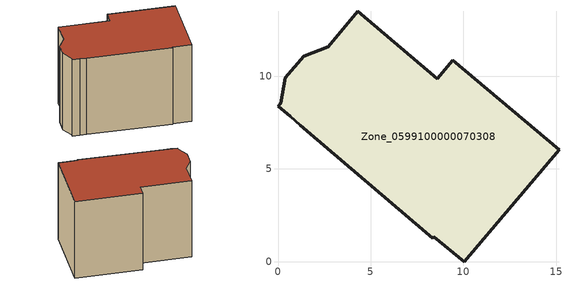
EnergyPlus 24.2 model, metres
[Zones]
Zone_0599100000070308
 floor ground (C_G): 1.21,7.35 0.66,7.84 0,8.39 0.14,8.55 0.4,9.92 1.38,11.08 2.71,11.58 4.29,13.49 8.6,9.87 9.44,10.86 15.16,6.04 10.06,0 8.4,1.33 8.34,1.25 z0
 wall outside (C_F): 0.4,9.92 0.14,8.55 0,8.39 0.66,7.84 1.21,7.35 8.34,1.25 8.4,1.33 10.06,0 15.16,6.04 9.44,10.86 8.6,9.87 4.29,13.49 2.71,11.58 1.38,11.08 0.4,9.92 z0:9.63
 roof outside (C_R): 0,8.39 0.66,7.84 1.21,7.35 8.34,1.25 8.4,1.33 10.06,0 15.16,6.04 9.44,10.86 8.6,9.87 4.29,13.49 2.71,11.58 1.38,11.08 0.4,9.92 0.14,8.55 z9.63
[BUILDING]
Pand.0599100000070308: North Axis=0; Terrain=City; Loads Convergence Tolerance Value=0.04; Temperature Convergence Tolerance Value=0.4; Solar Distribution=FullExterior; Maximum Number of Warmup Days=25; Minimum Number of Warmup Days=1
[Site:Location]
Rotterdam.The.Hague.AP_ZH_NLD Design_Conditions: Latitude=51.96; Longitude=4.45; Time Zone=1; Elevation=-4.5
[SITE:GROUNDTEMPERATURE:BUILDINGSURFACE]
18, 18, 18, 18, 18, 18, 18, 18, 18, 18, 18, 18
[MATERIAL] Thermal Absorptance=0.9; Solar Absorptance=0.7; Visible Absorptance=0.7
Name | Roughness | Thickness | Conductivity | Density | Specific Heat
G.D.1965 | MediumSmooth | 0.15 | 1 | 540 | 1210
F.D.1965 | Rough | 0.3 | 0.857143 | 1920 | 840
R.D.1965 | MediumRough | 0.2 | 0.08 | 1500 | 1000
[CONSTRUCTION]
C_G: G.D.1965
C_F: F.D.1965
C_R: R.D.1965
[ZONE]
Zone_0599100000070308: Type=1; Multiplier=1; Ceiling Height=Autocalculate; Volume=Autocalculate; Floor Area=autocalculate; Part of Total Floor Area=Yes
[ZONEINFILTRATION:DESIGNFLOWRATE]
Infil_Zone_0599100000070308: Zone or ZoneList or Space or SpaceList=Zone_0599100000070308; Schedule=AlwaysOn; Design Flow Rate Calculation Method=Flow/Area; Flow Rate per Floor Area=0.0042; Constant Term Coefficient=1; Temperature Term Coefficient=0; Velocity Term Coefficient=0; Velocity Squared Term Coefficient=0
[HVACTEMPLATE:ZONE:IDEALLOADSAIRSYSTEM]
Zone_0599100000070308: Maximum Heating Supply Air Temperature=50; Minimum Cooling Supply Air Temperature=13; Maximum Heating Supply Air Humidity Ratio=0.0156; Minimum Cooling Supply Air Humidity Ratio=0.0077; Heating Limit=NoLimit; Cooling Limit=NoLimit; Dehumidification Control Type=ConstantSensibleHeatRatio; Cooling Sensible Heat Ratio=0.7; Dehumidification Setpoint=60; Humidification Control Type=None; Humidification Setpoint=30; Outdoor Air Method=None; Outdoor Air Flow Rate per Person=0.00944; Outdoor Air Flow Rate per Zone Floor Area=0; Outdoor Air Flow Rate per Zone=0; Demand Controlled Ventilation Type=None; Outdoor Air Economizer Type=NoEconomizer; Heat Recovery Type=None; Sensible Heat Recovery Effectiveness=0.7; Latent Heat Recovery Effectiveness=0.65
[ZONECONTROL:THERMOSTAT]
ThermostatControl_Zone_0599100000070308: Zone or ZoneList=Zone_0599100000070308; Control Type Schedule=DualSetpointControlType; Control 1=Thermostat_Zone_0599100000070308; Temperature Difference Between Cutout And Setpoint=0
[THERMOSTATSETPOINT:DUALSETPOINT]
Thermostat_Zone_0599100000070308: Heating Setpoint Temperature Schedule=HeatingSetpoint_Zone_0599100000070308; Cooling Setpoint Temperature Schedule=CoolingSetpoint_Zone_0599100000070308
[SCHEDULE:COMPACT]
HeatingSetpoint_Zone_0599100000070308: Through: 12/31, For: AllDays, Until: 24:00, 21
CoolingSetpoint_Zone_0599100000070308: Through: 12/31, For: AllDays, Until: 24:00, 24
DualSetpointControlType: Through: 12/31, For: AllDays, Until: 24:00, 4
AlwaysOn: Through: 12/31, For: AllDays, Until: 24:00, 1
